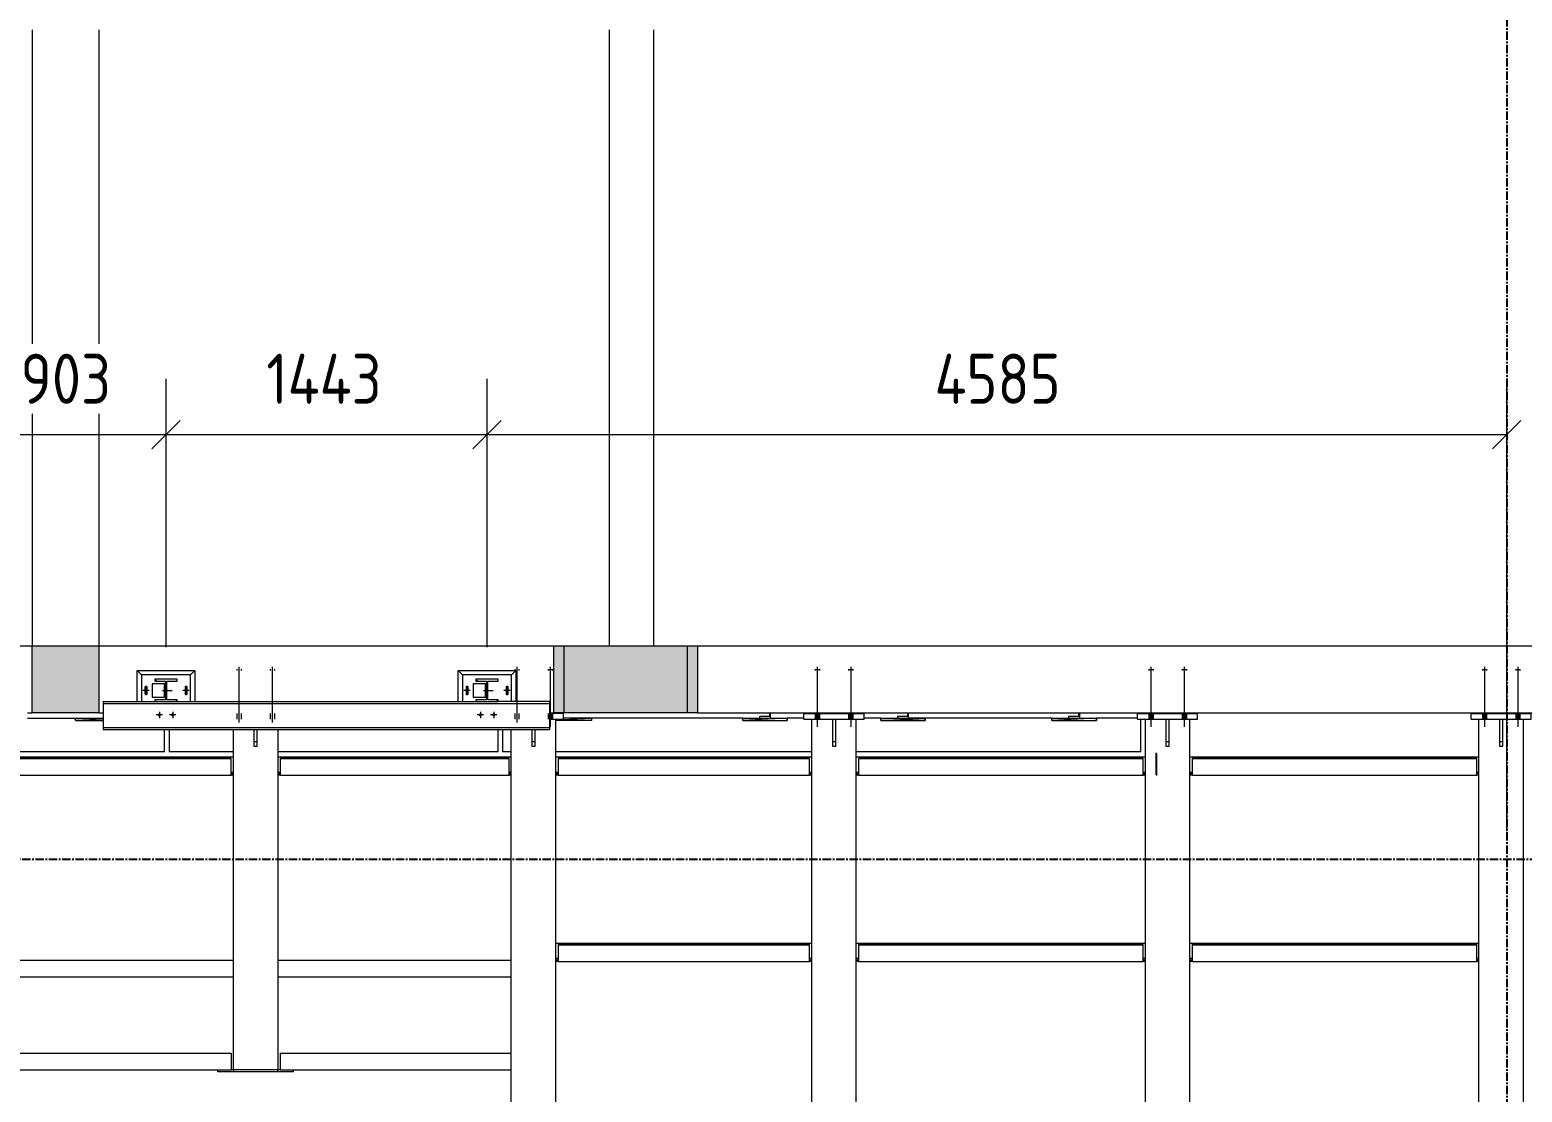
# Model space of a CAD drawing. Header units: millimetres. Extents: x -153298 to 620751, y -313239 to 250031.
# Drawn here: x 23924 to 30634, y -87050 to -82274 of the extents above; entities that cross this region are included whole.
import ezdxf

# ---------------------------------------------------------------- set-up
doc = ezdxf.new("R2010")
doc.units = ezdxf.units.MM
for name, pattern in [('CENTER', [2, 1.25, -0.25, 0.25, -0.25]), ('XKITLINE00', [0]), ('XKITLINE02', [4, 2, -2])]:
    doc.linetypes.add(name, pattern=pattern)
for name, color, linetype in [('000 - EXISTING_CONCRETE_MAIN_COLOR_1', 1, 'Continuous'), ('000 - EXISTING_PRECAST_MAIN_COLOR_1', 1, 'Continuous'), ('000 - EXISTING_STEEL-STRUCTURE_MAIN_COLOR_1', 1, 'Continuous'), ('000 - EXISTING_STEEL-STRUCTURE_MAIN_COLOR_2', 2, 'Continuous'), ('000 - EXISTING_STEEL-STRUCTURE_MAIN_COLOR_251', 251, 'Continuous')]:
    doc.layers.add(name, color=color, linetype=linetype)
for name, color, linetype, lineweight in [('Bolt', 1, 'Continuous', 0), ('Part', 2, 'Continuous', 0), ('Z-DIMENSIONS', 1, 'Continuous', 0)]:
    doc.layers.add(name, color=color, linetype=linetype, lineweight=lineweight)
doc.styles.add('ISOCPEUR', font='isocpeur.ttf')

# ---------------------------------------------------------------- blocks, each defined once
blk = doc.blocks.new('*A2525')
at = {"layer": 'Part'}
blk.add_hatch(color=256, dxfattribs=at).paths.add_polyline_path([(230.37, 139.784), (230.37, 137.384), (225.57, 137.384), (225.57, 139.784)], flags=17)
blk = doc.blocks.new('*A2626')
at = {"layer": 'Part'}
blk.add_hatch(color=256, dxfattribs=at).paths.add_polyline_path([(230, 139.784), (230, 137.384), (225.2, 137.384), (225.2, 139.784)], flags=17)
blk = doc.blocks.new('*A2727')
at = {"layer": 'Part'}
blk.add_hatch(color=256, dxfattribs=at).paths.add_polyline_path([(208.832, 139.784), (208.832, 137.384), (206.432, 137.384), (206.432, 139.784)], flags=17)
blk = doc.blocks.new('*A111110')
at = {"layer": '000 - EXISTING_STEEL-STRUCTURE_MAIN_COLOR_1', "linetype": 'XKITLINE00', "lineweight": 0}
for p, q in [((222.463981, 138.520027), (222.399981, 138.584027)), ((222.399981, 138.584027), (222.399981, 138.584027)), ((222.823981, 138.160027), (222.775981, 138.208027)), ((223.199981, 137.784027), (223.135981, 137.848027))]:
    blk.add_line(p, q, dxfattribs=at)
blk = doc.blocks.new('*A114113')
at = {"layer": '000 - EXISTING_STEEL-STRUCTURE_MAIN_COLOR_1', "linetype": 'XKITLINE00', "lineweight": 0}
for p, q in [((210.916019, 138.520027), (210.852019, 138.584027)), ((210.852019, 138.584027), (210.852019, 138.584027)), ((211.276019, 138.160027), (211.228019, 138.208027)), ((211.652019, 137.784027), (211.588019, 137.848027))]:
    blk.add_line(p, q, dxfattribs=at)
blk = doc.blocks.new('*A260257')
at = {"layer": '000 - EXISTING_CONCRETE_MAIN_COLOR_1', "linetype": 'XKITLINE00', "lineweight": 0}
for p, q in [((230.369977, 139.784021), (266.279981, 139.784021)), ((230.369977, 137.384021), (266.279981, 137.384021))]:
    blk.add_line(p, q, dxfattribs=at)
blk = doc.blocks.new('*A315309')
at = {"layer": '000 - EXISTING_CONCRETE_MAIN_COLOR_1', "linetype": 'XKITLINE00', "lineweight": 0}
for p, q in [((206.441991, 150.654666), (206.441991, 161.944025)), ((208.841991, 150.654666), (208.841991, 161.944025)), ((206.441991, 139.784027), (206.441991, 148.134666)), ((208.841991, 139.784027), (208.841991, 148.134666))]:
    blk.add_line(p, q, dxfattribs=at)
blk = doc.blocks.new('*A316310')
at = {"layer": '000 - EXISTING_CONCRETE_MAIN_COLOR_1', "linetype": 'XKITLINE00', "lineweight": 0}
for p, q in [((227.2, 139.784027), (227.2, 161.943982)), ((228.8, 139.784027), (228.8, 161.943982))]:
    blk.add_line(p, q, dxfattribs=at)
blk = doc.blocks.new('*A323317')
at = {"layer": 'Part', "linetype": 'XKITLINE00', "lineweight": 0}
for p, q in [((258.199973, 137.151988), (258.199973, 137.351988)), ((258.199973, 137.351988), (260.359973, 137.351988)), ((258.199973, 137.151988), (260.359973, 137.151988)), ((260.359973, 137.151988), (260.359973, 137.351988))]:
    blk.add_line(p, q, dxfattribs=at)
blk = doc.blocks.new('*A324318')
at = {"layer": 'Part', "linetype": 'XKITLINE00', "lineweight": 0}
for p, q in [((259.232005, 136.171017), (259.232005, 137.151988)), ((259.328005, 137.151988), (259.328005, 136.171017)), ((259.232005, 136.351988), (259.328005, 136.351988)), ((259.328005, 136.171017), (259.232005, 136.171017))]:
    blk.add_line(p, q, dxfattribs=at)
blk = doc.blocks.new('*A338330')
at = {"layer": 'Bolt'}
for points in [[(258.604, 138.904), (258.604, 138.952), (258.756, 138.952), (258.756, 138.904)], [(258.604, 138.904), (258.604, 138.952), (258.756, 138.952), (258.756, 138.904)], [(258.604, 138.904), (258.604, 138.952), (258.756, 138.952), (258.756, 138.904)], [(259.804, 138.904), (259.804, 138.952), (259.956, 138.952), (259.956, 138.904)], [(259.804, 138.904), (259.804, 138.952), (259.956, 138.952), (259.956, 138.904)], [(259.804, 138.904), (259.804, 138.952), (259.956, 138.952), (259.956, 138.904)], [(258.604, 137.152), (258.604, 137.352), (258.756, 137.352), (258.756, 137.152)], [(258.604, 137.152), (258.604, 137.352), (258.756, 137.352), (258.756, 137.152)], [(258.604, 137.152), (258.604, 137.352), (258.756, 137.352), (258.756, 137.152)], [(259.804, 137.152), (259.804, 137.352), (259.956, 137.352), (259.956, 137.152)], [(259.804, 137.152), (259.804, 137.352), (259.956, 137.352), (259.956, 137.152)], [(259.804, 137.152), (259.804, 137.352), (259.956, 137.352), (259.956, 137.152)]]:
    blk.add_hatch(color=256, dxfattribs=at).paths.add_polyline_path(points, flags=17)
at = {"layer": 'Bolt', "linetype": 'XKITLINE00', "lineweight": 0}
for p, q in [((258.604, 138.952), (258.604, 138.904)), ((258.604, 138.952), (258.604, 138.904)), ((258.604, 138.952), (258.604, 138.904)), ((258.68, 139.036), (258.68, 136.872)), ((258.68, 139.036), (258.68, 136.872)), ((258.68, 139.036), (258.68, 136.872)), ((258.756, 138.952), (258.756, 138.904)), ((258.756, 138.952), (258.756, 138.904)), ((258.756, 138.952), (258.756, 138.904)), ((259.804, 138.952), (259.804, 138.904)), ((259.804, 138.952), (259.804, 138.904)), ((259.804, 138.952), (259.804, 138.904)), ((259.88, 139.036), (259.88, 136.872)), ((259.88, 139.036), (259.88, 136.872)), ((259.88, 139.036), (259.88, 136.872)), ((259.956, 138.952), (259.956, 138.904)), ((259.956, 138.952), (259.956, 138.904)), ((259.956, 138.952), (259.956, 138.904)), ((258.604, 137.352), (258.604, 137.152)), ((258.604, 137.352), (258.604, 137.152)), ((258.604, 137.352), (258.604, 137.152)), ((258.756, 137.352), (258.756, 137.152)), ((258.756, 137.352), (258.756, 137.152)), ((258.756, 137.352), (258.756, 137.152)), ((259.804, 137.352), (259.804, 137.152)), ((259.804, 137.352), (259.804, 137.152)), ((259.804, 137.352), (259.804, 137.152)), ((259.956, 137.352), (259.956, 137.152)), ((259.956, 137.352), (259.956, 137.152)), ((259.956, 137.352), (259.956, 137.152))]:
    blk.add_line(p, q, dxfattribs=at)
blk = doc.blocks.new('*A389378')
at = {"layer": '000 - EXISTING_STEEL-STRUCTURE_MAIN_COLOR_251', "linetype": 'XKITLINE00', "lineweight": 0}
for p, q in [((236.080005, 129.099784), (246.480005, 129.099784)), ((236.080005, 129.095597), (246.480005, 129.095597)), ((246.400005, 129.041168), (236.160005, 129.041168)), ((236.160005, 129.041168), (236.160005, 129.036981)), ((236.160005, 129.036981), (246.400005, 129.036981)), ((236.160005, 129.036981), (236.160005, 128.437803)), ((246.400005, 129.036981), (246.400005, 129.041168)), ((246.400005, 128.437803), (246.400005, 129.036981)), ((236.080005, 128.548348), (236.160005, 128.548348)), ((236.080005, 128.500199), (236.160005, 128.500199)), ((236.080005, 128.448271), (236.160005, 128.448271)), ((236.160005, 128.437803), (246.400005, 128.437803)), ((246.400005, 128.548348), (246.480005, 128.548348)), ((246.400005, 128.500199), (246.480005, 128.500199)), ((246.400005, 128.448271), (246.480005, 128.448271))]:
    blk.add_line(p, q, dxfattribs=at)
blk = doc.blocks.new('*A392381')
at = {"layer": '000 - EXISTING_STEEL-STRUCTURE_MAIN_COLOR_251', "linetype": 'XKITLINE00', "lineweight": 0}
for p, q in [((236.080005, 135.794399), (246.480005, 135.794399)), ((236.080005, 135.790212), (246.480005, 135.790212)), ((246.400005, 135.735782), (236.160005, 135.735782)), ((236.160005, 135.735782), (236.160005, 135.731595)), ((236.160005, 135.731595), (246.400005, 135.731595)), ((236.160005, 135.731595), (236.160005, 135.132418)), ((246.400005, 135.731595), (246.400005, 135.735782)), ((246.400005, 135.132418), (246.400005, 135.731595)), ((236.080005, 135.242963), (236.160005, 135.242963)), ((236.080005, 135.194814), (236.160005, 135.194814)), ((236.080005, 135.142885), (236.160005, 135.142885)), ((236.160005, 135.132418), (246.400005, 135.132418)), ((246.400005, 135.242963), (246.480005, 135.242963)), ((246.400005, 135.194814), (246.480005, 135.194814)), ((246.400005, 135.142885), (246.480005, 135.142885))]:
    blk.add_line(p, q, dxfattribs=at)
blk = doc.blocks.new('*A394383')
at = {"layer": '000 - EXISTING_STEEL-STRUCTURE_MAIN_COLOR_251', "linetype": 'XKITLINE00', "lineweight": 0}
for p, q in [((248.080005, 135.794399), (258.480005, 135.794399)), ((248.080005, 135.790212), (258.480005, 135.790212)), ((258.400005, 135.735782), (248.160005, 135.735782)), ((248.160005, 135.735782), (248.160005, 135.731595)), ((248.160005, 135.731595), (258.400005, 135.731595)), ((248.160005, 135.731595), (248.160005, 135.132418)), ((258.400005, 135.731595), (258.400005, 135.735782)), ((258.400005, 135.132418), (258.400005, 135.731595)), ((248.080005, 135.242963), (248.160005, 135.242963)), ((248.080005, 135.194814), (248.160005, 135.194814)), ((248.080005, 135.142885), (248.160005, 135.142885)), ((248.160005, 135.132418), (258.400005, 135.132418)), ((258.400005, 135.242963), (258.480005, 135.242963)), ((258.400005, 135.194814), (258.480005, 135.194814)), ((258.400005, 135.142885), (258.480005, 135.142885))]:
    blk.add_line(p, q, dxfattribs=at)
blk = doc.blocks.new('*A400389')
at = {"layer": '000 - EXISTING_PRECAST_MAIN_COLOR_1', "linetype": 'XKITLINE00', "lineweight": 0}
for p, q in [((236.960005, 137.186511), (236.359973, 137.186511)), ((236.960005, 137.106511), (238.560005, 137.186511)), ((236.960005, 137.106511), (236.960005, 137.186511)), ((238.560005, 137.106511), (236.960005, 137.106511)), ((236.961605, 137.186511), (237.560005, 137.186511)), ((243.120005, 137.186511), (237.960005, 137.186511)), ((238.560005, 137.186511), (238.560005, 137.106511)), ((244.720005, 137.186511), (243.120005, 137.106511)), ((243.120005, 137.106511), (243.120005, 137.186511)), ((243.120005, 137.106511), (244.720005, 137.106511)), ((243.121605, 137.186511), (243.720005, 137.186511)), ((244.120005, 137.186511), (244.718405, 137.186511)), ((246.199973, 137.186511), (244.720005, 137.186511)), ((244.720005, 137.186511), (244.720005, 137.106511)), ((246.320005, 135.986511), (246.320005, 137.151988)), ((236.080005, 135.986511), (246.320005, 135.986511))]:
    blk.add_line(p, q, dxfattribs=at)
blk = doc.blocks.new('*A401390')
at = {"layer": 'Part', "linetype": 'XKITLINE00', "lineweight": 0}
for p, q in [((246.199973, 137.151988), (246.199973, 137.351988)), ((246.199973, 137.351988), (248.359973, 137.351988)), ((246.199973, 137.151988), (248.359973, 137.151988)), ((248.359973, 137.151988), (248.359973, 137.351988))]:
    blk.add_line(p, q, dxfattribs=at)
blk = doc.blocks.new('*A402391')
at = {"layer": 'Part', "linetype": 'XKITLINE00', "lineweight": 0}
for p, q in [((235.232005, 136.171017), (235.232005, 137.151988)), ((235.328005, 137.151988), (235.328005, 136.171017)), ((235.232005, 136.351988), (235.328005, 136.351988)), ((235.328005, 136.171017), (235.232005, 136.171017))]:
    blk.add_line(p, q, dxfattribs=at)
blk = doc.blocks.new('*A403392')
at = {"layer": 'Part', "linetype": 'XKITLINE00', "lineweight": 0}
for p, q in [((234.199973, 137.151988), (234.199973, 137.351988)), ((234.199973, 137.351988), (236.359973, 137.351988)), ((234.199973, 137.151988), (236.359973, 137.151988)), ((236.359973, 137.151988), (236.359973, 137.351988))]:
    blk.add_line(p, q, dxfattribs=at)
blk = doc.blocks.new('*A404393')
at = {"layer": 'Part', "linetype": 'XKITLINE00', "lineweight": 0}
for p, q in [((236.960005, 137.106511), (236.960005, 137.186511)), ((236.960005, 137.186511), (237.560005, 137.186511)), ((236.960005, 137.106511), (238.560005, 137.106511)), ((237.960005, 137.186511), (238.560005, 137.186511)), ((238.560005, 137.106511), (238.560005, 137.186511))]:
    blk.add_line(p, q, dxfattribs=at)
blk = doc.blocks.new('*A405394')
at = {"layer": 'Part', "linetype": 'XKITLINE00', "lineweight": 0}
for p, q in [((243.120005, 137.106511), (243.120005, 137.186511)), ((243.120005, 137.186511), (243.720005, 137.186511)), ((243.120005, 137.106511), (244.720005, 137.106511)), ((244.120005, 137.186511), (244.720005, 137.186511)), ((244.720005, 137.106511), (244.720005, 137.186511))]:
    blk.add_line(p, q, dxfattribs=at)
blk = doc.blocks.new('*A406395')
at = {"layer": 'Part', "linetype": 'XKITLINE00', "lineweight": 0}
for p, q in [((237.920005, 137.246511), (237.560005, 137.246511)), ((237.560005, 137.246511), (237.560005, 137.186511)), ((237.560005, 137.186511), (237.960005, 137.186511)), ((237.920005, 137.384027), (237.920005, 137.246511)), ((237.960005, 137.186511), (237.960005, 137.384027))]:
    blk.add_line(p, q, dxfattribs=at)
blk = doc.blocks.new('*A407396')
at = {"layer": 'Part', "linetype": 'XKITLINE00', "lineweight": 0}
for p, q in [((244.080005, 137.246511), (243.720005, 137.246511)), ((243.720005, 137.246511), (243.720005, 137.186511)), ((243.720005, 137.186511), (244.120005, 137.186511)), ((244.080005, 137.384027), (244.080005, 137.246511)), ((244.120005, 137.186511), (244.120005, 137.384027))]:
    blk.add_line(p, q, dxfattribs=at)
blk = doc.blocks.new('*A408397')
at = {"layer": '000 - EXISTING_CONCRETE_MAIN_COLOR_1', "linetype": 'XKITLINE00', "lineweight": 0}
for p, q in [((160.279981, 139.784027), (206.431981, 139.784027)), ((208.831981, 139.784027), (225.199981, 139.784027)), ((206.271981, 137.384027), (206.431981, 137.384027)), ((208.831981, 137.384027), (208.991981, 137.384027)), ((225.039981, 137.384027), (225.199981, 137.384027))]:
    blk.add_line(p, q, dxfattribs=at)
blk = doc.blocks.new('*A409398')
at = {"layer": '000 - EXISTING_STEEL-STRUCTURE_MAIN_COLOR_1', "linetype": 'XKITLINE00', "lineweight": 0}
for p, q in [((258.480005, 109.344), (258.480005, 137.151988)), ((260.080005, 109.344), (260.080005, 137.151988)), ((258.480005, 109.344), (260.080005, 109.344))]:
    blk.add_line(p, q, dxfattribs=at)
blk = doc.blocks.new('*A445434')
at = {"layer": '000 - EXISTING_STEEL-STRUCTURE_MAIN_COLOR_2', "linetype": 'XKITLINE00', "lineweight": 0}
for p, q in [((208.991981, 137.784027), (208.991981, 136.784027)), ((208.991981, 137.784027), (210.852019, 137.784027)), ((208.991981, 137.720027), (225.039981, 137.720027)), ((211.652019, 137.784027), (222.399981, 137.784027)), ((225.039981, 137.784027), (223.199981, 137.784027)), ((225.039981, 137.784027), (225.039981, 136.784027)), ((208.991981, 136.848027), (225.039981, 136.848027)), ((208.991981, 136.784027), (225.039981, 136.784027))]:
    blk.add_line(p, q, dxfattribs=at)
blk = doc.blocks.new('*A448437')
at = {"layer": '000 - EXISTING_STEEL-STRUCTURE_MAIN_COLOR_251', "linetype": 'XKITLINE00', "lineweight": 0}
for p, q in [((203.272005, 128.48232), (213.672005, 128.48232)), ((203.272005, 127.88232), (213.672005, 127.88232))]:
    blk.add_line(p, q, dxfattribs=at)
blk = doc.blocks.new('*A449438')
at = {"layer": '000 - EXISTING_STEEL-STRUCTURE_MAIN_COLOR_251', "linetype": 'XKITLINE00', "lineweight": 0}
for p, q in [((203.272005, 135.794399), (213.672005, 135.794399)), ((203.272005, 135.790212), (213.672005, 135.790212)), ((213.592005, 135.735782), (203.352005, 135.735782)), ((203.352005, 135.735782), (203.352005, 135.731595)), ((203.352005, 135.731595), (213.592005, 135.731595)), ((203.352005, 135.731595), (203.352005, 135.132418)), ((213.592005, 135.731595), (213.592005, 135.735782)), ((213.592005, 135.132418), (213.592005, 135.731595)), ((203.272005, 135.242963), (203.352005, 135.242963)), ((203.272005, 135.194814), (203.352005, 135.194814)), ((203.272005, 135.142885), (203.352005, 135.142885)), ((203.352005, 135.132418), (213.592005, 135.132418)), ((213.592005, 135.242963), (213.672005, 135.242963)), ((213.592005, 135.194814), (213.672005, 135.194814)), ((213.592005, 135.142885), (213.672005, 135.142885))]:
    blk.add_line(p, q, dxfattribs=at)
blk = doc.blocks.new('*A450439')
at = {"layer": '000 - EXISTING_STEEL-STRUCTURE_MAIN_COLOR_1', "linetype": 'XKITLINE00', "lineweight": 0}
for p, q in [((223.199981, 138.584027), (222.399981, 138.584027)), ((222.399981, 138.584027), (222.399981, 138.520027)), ((222.399981, 138.520027), (222.775981, 138.520027)), ((222.775981, 138.520027), (222.775981, 137.848027)), ((222.823981, 138.520027), (223.199981, 138.520027)), ((222.823981, 137.848027), (222.823981, 138.520027)), ((223.199981, 138.520027), (223.199981, 138.584027)), ((222.775981, 137.848027), (222.399981, 137.848027)), ((222.399981, 137.848027), (222.399981, 137.784027)), ((222.399981, 137.784027), (223.199981, 137.784027)), ((223.199981, 137.848027), (222.823981, 137.848027)), ((223.199981, 137.784027), (223.199981, 137.848027))]:
    blk.add_line(p, q, dxfattribs=at)
blk = doc.blocks.new('*A451440')
at = {"layer": '000 - EXISTING_STEEL-STRUCTURE_MAIN_COLOR_251', "linetype": 'XKITLINE00', "lineweight": 0}
for p, q in [((225.272005, 135.794399), (234.480005, 135.794399)), ((225.272005, 135.790212), (234.480005, 135.790212)), ((234.400005, 135.735782), (225.352005, 135.735782)), ((225.352005, 135.735782), (225.352005, 135.731595)), ((225.352005, 135.731595), (234.400005, 135.731595)), ((225.352005, 135.731595), (225.352005, 135.132418)), ((234.400005, 135.731595), (234.400005, 135.735782)), ((234.400005, 135.132418), (234.400005, 135.731595)), ((225.272005, 135.242963), (225.352005, 135.242963)), ((225.272005, 135.194814), (225.352005, 135.194814)), ((225.272005, 135.142885), (225.352005, 135.142885)), ((225.352005, 135.132418), (234.400005, 135.132418)), ((234.400005, 135.242963), (234.480005, 135.242963)), ((234.400005, 135.194814), (234.480005, 135.194814)), ((234.400005, 135.142885), (234.480005, 135.142885))]:
    blk.add_line(p, q, dxfattribs=at)
blk = doc.blocks.new('*A452441')
at = {"layer": '000 - EXISTING_STEEL-STRUCTURE_MAIN_COLOR_251', "linetype": 'XKITLINE00', "lineweight": 0}
for p, q in [((215.272005, 128.48232), (223.672005, 128.48232)), ((215.272005, 127.88232), (223.672005, 127.88232))]:
    blk.add_line(p, q, dxfattribs=at)
blk = doc.blocks.new('*A453442')
at = {"layer": '000 - EXISTING_STEEL-STRUCTURE_MAIN_COLOR_251', "linetype": 'XKITLINE00', "lineweight": 0}
for p, q in [((215.272005, 135.794399), (223.672005, 135.794399)), ((215.272005, 135.790212), (223.672005, 135.790212)), ((223.592005, 135.735782), (215.352005, 135.735782)), ((215.352005, 135.735782), (215.352005, 135.731595)), ((215.352005, 135.731595), (223.592005, 135.731595)), ((215.352005, 135.731595), (215.352005, 135.132418)), ((223.592005, 135.731595), (223.592005, 135.735782)), ((223.592005, 135.132418), (223.592005, 135.731595)), ((215.272005, 135.242963), (215.352005, 135.242963)), ((215.272005, 135.194814), (215.352005, 135.194814)), ((215.272005, 135.142885), (215.352005, 135.142885)), ((215.352005, 135.132418), (223.592005, 135.132418)), ((223.592005, 135.242963), (223.672005, 135.242963)), ((223.592005, 135.194814), (223.672005, 135.194814)), ((223.592005, 135.142885), (223.672005, 135.142885))]:
    blk.add_line(p, q, dxfattribs=at)
blk = doc.blocks.new('*A454443')
at = {"layer": '000 - EXISTING_STEEL-STRUCTURE_MAIN_COLOR_1', "linetype": 'XKITLINE00', "lineweight": 0}
for p, q in [((234.480005, 109.344), (234.480005, 137.151988)), ((236.080005, 109.344), (236.080005, 137.151988)), ((234.480005, 109.344), (236.080005, 109.344))]:
    blk.add_line(p, q, dxfattribs=at)
blk = doc.blocks.new('*A455444')
at = {"layer": '000 - EXISTING_STEEL-STRUCTURE_MAIN_COLOR_1', "linetype": 'XKITLINE00', "lineweight": 0}
for p, q in [((225.272005, 109.344), (225.272005, 137.151988)), ((223.672005, 109.344), (223.672005, 136.784027)), ((223.672005, 109.344), (225.272005, 109.344))]:
    blk.add_line(p, q, dxfattribs=at)
blk = doc.blocks.new('*A456445')
at = {"layer": '000 - EXISTING_PRECAST_MAIN_COLOR_1', "linetype": 'XKITLINE00', "lineweight": 0}
for p, q in [((206.271981, 137.186511), (208.000005, 137.186511)), ((208.000005, 137.186511), (208.991981, 137.186511)), ((208.000005, 137.106511), (208.000005, 137.186511)), ((208.991981, 137.15611), (208.000005, 137.106511)), ((208.000005, 137.106511), (208.991981, 137.106511)), ((199.360005, 136.784027), (199.360005, 135.986511)), ((211.200005, 135.986511), (211.200005, 136.784027)), ((199.360005, 135.986511), (201.672005, 135.986511)), ((203.272005, 135.986511), (211.200005, 135.986511))]:
    blk.add_line(p, q, dxfattribs=at)
blk = doc.blocks.new('*A458447')
at = {"layer": '000 - EXISTING_PRECAST_MAIN_COLOR_1', "linetype": 'XKITLINE00', "lineweight": 0}
for p, q in [((225.272005, 137.122111), (226.560005, 137.186511)), ((226.560005, 137.106511), (225.272005, 137.106511)), ((232.000005, 137.186511), (225.551973, 137.186511)), ((226.560005, 137.186511), (225.551973, 137.186511)), ((226.560005, 137.186511), (226.560005, 137.106511)), ((233.600005, 137.186511), (232.000005, 137.106511)), ((232.000005, 137.106511), (232.000005, 137.186511)), ((232.000005, 137.106511), (233.600005, 137.106511)), ((232.001605, 137.186511), (232.600005, 137.186511)), ((233.000005, 137.186511), (233.598405, 137.186511)), ((234.199973, 137.186511), (233.600005, 137.186511)), ((233.600005, 137.186511), (233.600005, 137.106511)), ((223.360005, 136.784027), (223.360005, 135.986511)), ((223.360005, 135.986511), (223.672005, 135.986511)), ((225.272005, 135.986511), (234.480005, 135.986511))]:
    blk.add_line(p, q, dxfattribs=at)
blk = doc.blocks.new('*A459448')
at = {"layer": '000 - EXISTING_STEEL-STRUCTURE_MAIN_COLOR_1', "linetype": 'XKITLINE00', "lineweight": 0}
for p, q in [((213.672005, 124.54304), (213.672005, 136.784027)), ((215.272005, 136.784027), (215.272005, 124.54304)), ((215.272005, 124.54304), (213.672005, 124.54304))]:
    blk.add_line(p, q, dxfattribs=at)
blk = doc.blocks.new('*A464453')
at = {"layer": 'Part', "linetype": 'XKITLINE00', "lineweight": 0}
for p, q in [((214.424005, 136.171017), (214.424005, 136.784027)), ((214.520005, 136.784027), (214.520005, 136.171017)), ((214.424005, 136.351988), (214.520005, 136.351988)), ((214.520005, 136.171017), (214.424005, 136.171017))]:
    blk.add_line(p, q, dxfattribs=at)
blk = doc.blocks.new('*A468457')
at = {"layer": '000 - EXISTING_STEEL-STRUCTURE_MAIN_COLOR_1', "linetype": 'XKITLINE00', "lineweight": 0}
for p, q in [((212.132019, 138.744027), (210.372019, 138.744027)), ((210.372019, 138.744027), (210.372019, 137.784027)), ((212.132019, 137.784027), (212.132019, 138.744027))]:
    blk.add_line(p, q, dxfattribs=at)
blk = doc.blocks.new('*A469458')
at = {"layer": '000 - EXISTING_STEEL-STRUCTURE_MAIN_COLOR_1', "linetype": 'XKITLINE00', "lineweight": 0}
for p, q in [((210.212019, 137.784027), (210.212019, 138.904027)), ((210.212019, 138.904027), (212.292019, 138.904027)), ((210.372019, 138.744027), (210.212019, 138.904027)), ((212.132019, 138.744027), (212.292019, 138.904027)), ((212.292019, 138.904027), (212.292019, 137.784027))]:
    blk.add_line(p, q, dxfattribs=at)
blk = doc.blocks.new('*A470459')
at = {"layer": '000 - EXISTING_STEEL-STRUCTURE_MAIN_COLOR_1', "linetype": 'XKITLINE00', "lineweight": 0}
for p, q in [((211.228019, 138.424053), (210.748019, 138.424053)), ((210.748019, 138.424053), (210.748019, 137.944053)), ((211.188019, 138.424053), (211.188019, 137.944053)), ((210.748019, 137.944053), (211.228019, 137.944053))]:
    blk.add_line(p, q, dxfattribs=at)
blk = doc.blocks.new('*A471460')
at = {"layer": 'Part', "linetype": 'XKITLINE00', "lineweight": 0}
for p, q in [((225.551973, 137.351988), (225.039981, 137.351988)), ((225.039981, 137.151988), (225.551973, 137.151988)), ((225.551973, 137.151988), (225.551973, 137.351988))]:
    blk.add_line(p, q, dxfattribs=at)
blk = doc.blocks.new('*A472461')
at = {"layer": 'Part', "linetype": 'XKITLINE00', "lineweight": 0}
for p, q in [((224.424005, 136.171017), (224.424005, 136.784027)), ((224.520005, 136.784027), (224.520005, 136.171017)), ((224.424005, 136.351988), (224.520005, 136.351988)), ((224.520005, 136.171017), (224.424005, 136.171017))]:
    blk.add_line(p, q, dxfattribs=at)
blk = doc.blocks.new('*A473462')
at = {"layer": 'Part', "linetype": 'XKITLINE00', "lineweight": 0}
for p, q in [((232.960005, 137.246511), (232.600005, 137.246511)), ((232.600005, 137.246511), (232.600005, 137.186511)), ((232.600005, 137.186511), (233.000005, 137.186511)), ((232.960005, 137.384027), (232.960005, 137.246511)), ((233.000005, 137.186511), (233.000005, 137.384027))]:
    blk.add_line(p, q, dxfattribs=at)
blk = doc.blocks.new('*A474463')
at = {"layer": 'Part', "linetype": 'XKITLINE00', "lineweight": 0}
for p, q in [((232.000005, 137.106511), (232.000005, 137.186511)), ((232.000005, 137.186511), (232.600005, 137.186511)), ((232.000005, 137.106511), (233.600005, 137.106511)), ((233.000005, 137.186511), (233.600005, 137.186511)), ((233.600005, 137.106511), (233.600005, 137.186511))]:
    blk.add_line(p, q, dxfattribs=at)
blk = doc.blocks.new('*A475464')
at = {"layer": '000 - EXISTING_STEEL-STRUCTURE_MAIN_COLOR_1', "linetype": 'XKITLINE00', "lineweight": 0}
for p, q in [((223.679981, 138.744027), (221.919981, 138.744027)), ((221.919981, 138.744027), (221.919981, 137.784027)), ((223.679981, 137.784027), (223.679981, 138.744027))]:
    blk.add_line(p, q, dxfattribs=at)
blk = doc.blocks.new('*A476465')
at = {"layer": '000 - EXISTING_STEEL-STRUCTURE_MAIN_COLOR_1', "linetype": 'XKITLINE00', "lineweight": 0}
for p, q in [((221.759981, 137.784027), (221.759981, 138.904027)), ((221.759981, 138.904027), (223.839981, 138.904027)), ((221.919981, 138.744027), (221.759981, 138.904027)), ((223.679981, 138.744027), (223.839981, 138.904027)), ((223.839981, 138.904027), (223.839981, 137.784027))]:
    blk.add_line(p, q, dxfattribs=at)
blk = doc.blocks.new('*A477466')
at = {"layer": '000 - EXISTING_STEEL-STRUCTURE_MAIN_COLOR_1', "linetype": 'XKITLINE00', "lineweight": 0}
for p, q in [((222.775981, 138.424053), (222.295981, 138.424053)), ((222.295981, 138.424053), (222.295981, 137.944053)), ((222.735981, 138.424053), (222.735981, 137.944053)), ((222.295981, 137.944053), (222.775981, 137.944053))]:
    blk.add_line(p, q, dxfattribs=at)
blk = doc.blocks.new('*A478467')
at = {"layer": '000 - EXISTING_STEEL-STRUCTURE_MAIN_COLOR_1'}
for points in [[(211.228, 138.128), (211.188, 138.128), (211.188, 138.24), (211.228, 138.24)], [(211.276, 138.128), (211.228, 138.128), (211.228, 138.24), (211.276, 138.24)]]:
    blk.add_hatch(color=256, dxfattribs=at).paths.add_polyline_path(points, flags=17)
at = {"layer": '000 - EXISTING_STEEL-STRUCTURE_MAIN_COLOR_1', "linetype": 'XKITLINE00', "lineweight": 0}
for p, q in [((211.125, 138.184), (211.468, 138.184)), ((211.188, 138.24), (211.228, 138.24)), ((211.188, 138.128), (211.228, 138.128)), ((211.228, 138.24), (211.276, 138.24)), ((211.228, 138.128), (211.276, 138.128))]:
    blk.add_line(p, q, dxfattribs=at)
blk = doc.blocks.new('*A479468')
at = {"layer": '000 - EXISTING_STEEL-STRUCTURE_MAIN_COLOR_1'}
for points in [[(210.572, 138.344), (210.584, 138.325), (210.588, 138.304), (210.588, 138.064), (210.584, 138.043), (210.572, 138.024), (210.553, 138.012), (210.532, 138.008), (210.511, 138.012), (210.492, 138.024), (210.48, 138.043), (210.476, 138.064), (210.476, 138.304), (210.48, 138.325), (210.492, 138.344), (210.511, 138.356), (210.532, 138.36), (210.553, 138.356)], [(212.012, 138.344), (212.024, 138.325), (212.028, 138.304), (212.028, 138.064), (212.024, 138.043), (212.012, 138.024), (211.993, 138.012), (211.972, 138.008), (211.951, 138.012), (211.932, 138.024), (211.92, 138.043), (211.916, 138.064), (211.916, 138.304), (211.92, 138.325), (211.932, 138.344), (211.951, 138.356), (211.972, 138.36), (211.993, 138.356)]]:
    blk.add_hatch(color=256, dxfattribs=at).paths.add_polyline_path(points, flags=17)
at = {"layer": '000 - EXISTING_STEEL-STRUCTURE_MAIN_COLOR_1', "linetype": 'XKITLINE00', "lineweight": 0}
for p, q in [((210.644, 138.184), (210.42, 138.184)), ((210.532, 138.072), (210.532, 138.296)), ((212.084, 138.184), (211.86, 138.184)), ((211.972, 138.072), (211.972, 138.296))]:
    blk.add_line(p, q, dxfattribs=at)
blk = doc.blocks.new('*A481470')
at = {"layer": '000 - EXISTING_STEEL-STRUCTURE_MAIN_COLOR_1'}
for points in [[(211.067, 137.293), (211.064, 137.283), (211.059, 137.273), (211.052, 137.264), (211.043, 137.257), (211.033, 137.252), (211.023, 137.249), (211.012, 137.248), (211.001, 137.249), (210.991, 137.252), (210.981, 137.257), (210.972, 137.264), (210.965, 137.273), (210.96, 137.283), (210.957, 137.293), (210.956, 137.304), (210.957, 137.315), (210.96, 137.325), (210.965, 137.335), (210.972, 137.344), (210.981, 137.351), (210.991, 137.356), (211.001, 137.359), (211.012, 137.36), (211.023, 137.359), (211.033, 137.356), (211.043, 137.351), (211.052, 137.344), (211.059, 137.335), (211.064, 137.325), (211.067, 137.315), (211.068, 137.304)], [(211.547, 137.293), (211.544, 137.283), (211.539, 137.273), (211.532, 137.264), (211.523, 137.257), (211.513, 137.252), (211.503, 137.249), (211.492, 137.248), (211.481, 137.249), (211.471, 137.252), (211.461, 137.257), (211.452, 137.264), (211.445, 137.273), (211.44, 137.283), (211.437, 137.293), (211.436, 137.304), (211.437, 137.315), (211.44, 137.325), (211.445, 137.335), (211.452, 137.344), (211.461, 137.351), (211.471, 137.356), (211.481, 137.359), (211.492, 137.36), (211.503, 137.359), (211.513, 137.356), (211.523, 137.351), (211.532, 137.344), (211.539, 137.335), (211.544, 137.325), (211.547, 137.315), (211.548, 137.304)]]:
    blk.add_hatch(color=256, dxfattribs=at).paths.add_polyline_path(points, flags=17)
at = {"layer": '000 - EXISTING_STEEL-STRUCTURE_MAIN_COLOR_1', "linetype": 'XKITLINE00', "lineweight": 0}
for p, q in [((211.124, 137.304), (210.9, 137.304)), ((211.012, 137.416), (211.012, 137.192)), ((211.604, 137.304), (211.38, 137.304)), ((211.492, 137.416), (211.492, 137.192))]:
    blk.add_line(p, q, dxfattribs=at)
blk = doc.blocks.new('*A485474')
at = {"layer": 'Bolt'}
for points in [[(224.996, 138.904), (224.996, 138.952), (225.148, 138.952), (225.148, 138.904)], [(224.996, 138.904), (224.996, 138.952), (225.148, 138.952), (225.148, 138.904)], [(224.996, 137.152), (224.996, 137.352), (225.148, 137.352), (225.148, 137.152)], [(224.996, 137.152), (224.996, 137.352), (225.148, 137.352), (225.148, 137.152)]]:
    blk.add_hatch(color=256, dxfattribs=at).paths.add_polyline_path(points, flags=17)
at = {"layer": 'Bolt', "linetype": 'XKITLINE02', "lineweight": 0}
for p, q in [((223.796, 138.952), (223.796, 138.904)), ((223.796, 138.952), (223.796, 138.904)), ((223.872, 139.036), (223.872, 136.872)), ((223.872, 139.036), (223.872, 136.872)), ((223.948, 138.952), (223.948, 138.904)), ((223.948, 138.952), (223.948, 138.904)), ((223.796, 137.352), (223.796, 137.152)), ((223.796, 137.352), (223.796, 137.152)), ((223.948, 137.352), (223.948, 137.152)), ((223.948, 137.352), (223.948, 137.152))]:
    blk.add_line(p, q, dxfattribs=at)
at = {"layer": 'Bolt', "linetype": 'XKITLINE00', "lineweight": 0}
for p, q in [((224.996, 138.952), (224.996, 138.904)), ((224.996, 138.952), (224.996, 138.904)), ((225.072, 139.036), (225.072, 136.872)), ((225.072, 139.036), (225.072, 136.872)), ((225.148, 138.952), (225.148, 138.904)), ((225.148, 138.952), (225.148, 138.904)), ((224.996, 137.352), (224.996, 137.152)), ((224.996, 137.352), (224.996, 137.152)), ((225.148, 137.352), (225.148, 137.152)), ((225.148, 137.352), (225.148, 137.152))]:
    blk.add_line(p, q, dxfattribs=at)
blk = doc.blocks.new('*A486475')
at = {"layer": '000 - EXISTING_STEEL-STRUCTURE_MAIN_COLOR_1'}
for points in [[(222.736, 138.24), (222.776, 138.24), (222.776, 138.128), (222.736, 138.128)], [(222.776, 138.24), (222.824, 138.24), (222.824, 138.128), (222.776, 138.128)]]:
    blk.add_hatch(color=256, dxfattribs=at).paths.add_polyline_path(points, flags=17)
at = {"layer": '000 - EXISTING_STEEL-STRUCTURE_MAIN_COLOR_1', "linetype": 'XKITLINE00', "lineweight": 0}
for p, q in [((222.673, 138.184), (223.016, 138.184)), ((222.736, 138.24), (222.776, 138.24)), ((222.736, 138.128), (222.776, 138.128)), ((222.776, 138.24), (222.824, 138.24)), ((222.776, 138.128), (222.824, 138.128))]:
    blk.add_line(p, q, dxfattribs=at)
blk = doc.blocks.new('*A487476')
at = {"layer": '000 - EXISTING_STEEL-STRUCTURE_MAIN_COLOR_1'}
for points in [[(222.08, 138.36), (222.101, 138.356), (222.12, 138.344), (222.132, 138.325), (222.136, 138.304), (222.136, 138.064), (222.132, 138.043), (222.12, 138.024), (222.101, 138.012), (222.08, 138.008), (222.059, 138.012), (222.04, 138.024), (222.028, 138.043), (222.024, 138.064), (222.024, 138.304), (222.028, 138.325), (222.04, 138.344), (222.059, 138.356)], [(223.56, 138.344), (223.572, 138.325), (223.576, 138.304), (223.576, 138.064), (223.572, 138.043), (223.56, 138.024), (223.541, 138.012), (223.52, 138.008), (223.499, 138.012), (223.48, 138.024), (223.468, 138.043), (223.464, 138.064), (223.464, 138.304), (223.468, 138.325), (223.48, 138.344), (223.499, 138.356), (223.52, 138.36), (223.541, 138.356)]]:
    blk.add_hatch(color=256, dxfattribs=at).paths.add_polyline_path(points, flags=17)
at = {"layer": '000 - EXISTING_STEEL-STRUCTURE_MAIN_COLOR_1', "linetype": 'XKITLINE00', "lineweight": 0}
for p, q in [((222.192, 138.184), (221.968, 138.184)), ((222.08, 138.072), (222.08, 138.296)), ((223.632, 138.184), (223.408, 138.184)), ((223.52, 138.072), (223.52, 138.296))]:
    blk.add_line(p, q, dxfattribs=at)
blk = doc.blocks.new('*A489478')
at = {"layer": 'Bolt'}
for points in [[(234.604, 138.904), (234.604, 138.952), (234.756, 138.952), (234.756, 138.904)], [(234.604, 138.904), (234.604, 138.952), (234.756, 138.952), (234.756, 138.904)], [(234.604, 138.904), (234.604, 138.952), (234.756, 138.952), (234.756, 138.904)], [(235.804, 138.904), (235.804, 138.952), (235.956, 138.952), (235.956, 138.904)], [(235.804, 138.904), (235.804, 138.952), (235.956, 138.952), (235.956, 138.904)], [(235.804, 138.904), (235.804, 138.952), (235.956, 138.952), (235.956, 138.904)], [(234.604, 137.152), (234.604, 137.352), (234.756, 137.352), (234.756, 137.152)], [(234.604, 137.152), (234.604, 137.352), (234.756, 137.352), (234.756, 137.152)], [(234.604, 137.152), (234.604, 137.352), (234.756, 137.352), (234.756, 137.152)], [(235.804, 137.152), (235.804, 137.352), (235.956, 137.352), (235.956, 137.152)], [(235.804, 137.152), (235.804, 137.352), (235.956, 137.352), (235.956, 137.152)], [(235.804, 137.152), (235.804, 137.352), (235.956, 137.352), (235.956, 137.152)]]:
    blk.add_hatch(color=256, dxfattribs=at).paths.add_polyline_path(points, flags=17)
at = {"layer": 'Bolt', "linetype": 'XKITLINE00', "lineweight": 0}
for p, q in [((234.604, 138.952), (234.604, 138.904)), ((234.604, 138.952), (234.604, 138.904)), ((234.604, 138.952), (234.604, 138.904)), ((234.68, 139.036), (234.68, 136.872)), ((234.68, 139.036), (234.68, 136.872)), ((234.68, 139.036), (234.68, 136.872)), ((234.756, 138.952), (234.756, 138.904)), ((234.756, 138.952), (234.756, 138.904)), ((234.756, 138.952), (234.756, 138.904)), ((235.804, 138.952), (235.804, 138.904)), ((235.804, 138.952), (235.804, 138.904)), ((235.804, 138.952), (235.804, 138.904)), ((235.88, 139.036), (235.88, 136.872)), ((235.88, 139.036), (235.88, 136.872)), ((235.88, 139.036), (235.88, 136.872)), ((235.956, 138.952), (235.956, 138.904)), ((235.956, 138.952), (235.956, 138.904)), ((235.956, 138.952), (235.956, 138.904)), ((234.604, 137.352), (234.604, 137.152)), ((234.604, 137.352), (234.604, 137.152)), ((234.604, 137.352), (234.604, 137.152)), ((234.756, 137.352), (234.756, 137.152)), ((234.756, 137.352), (234.756, 137.152)), ((234.756, 137.352), (234.756, 137.152)), ((235.804, 137.352), (235.804, 137.152)), ((235.804, 137.352), (235.804, 137.152)), ((235.804, 137.352), (235.804, 137.152)), ((235.956, 137.352), (235.956, 137.152)), ((235.956, 137.352), (235.956, 137.152)), ((235.956, 137.352), (235.956, 137.152))]:
    blk.add_line(p, q, dxfattribs=at)
blk = doc.blocks.new('*A491480')
at = {"layer": '000 - EXISTING_STEEL-STRUCTURE_MAIN_COLOR_1'}
for points in [[(222.615, 137.293), (222.612, 137.283), (222.607, 137.273), (222.6, 137.264), (222.591, 137.257), (222.581, 137.252), (222.571, 137.249), (222.56, 137.248), (222.549, 137.249), (222.539, 137.252), (222.529, 137.257), (222.52, 137.264), (222.513, 137.273), (222.508, 137.283), (222.505, 137.293), (222.504, 137.304), (222.505, 137.315), (222.508, 137.325), (222.513, 137.335), (222.52, 137.344), (222.529, 137.351), (222.539, 137.356), (222.549, 137.359), (222.56, 137.36), (222.571, 137.359), (222.581, 137.356), (222.591, 137.351), (222.6, 137.344), (222.607, 137.335), (222.612, 137.325), (222.615, 137.315), (222.616, 137.304)], [(223.095, 137.293), (223.092, 137.283), (223.087, 137.273), (223.08, 137.264), (223.071, 137.257), (223.061, 137.252), (223.051, 137.249), (223.04, 137.248), (223.029, 137.249), (223.019, 137.252), (223.009, 137.257), (223, 137.264), (222.993, 137.273), (222.988, 137.283), (222.985, 137.293), (222.984, 137.304), (222.985, 137.315), (222.988, 137.325), (222.993, 137.335), (223, 137.344), (223.009, 137.351), (223.019, 137.356), (223.029, 137.359), (223.04, 137.36), (223.051, 137.359), (223.061, 137.356), (223.071, 137.351), (223.08, 137.344), (223.087, 137.335), (223.092, 137.325), (223.095, 137.315), (223.096, 137.304)]]:
    blk.add_hatch(color=256, dxfattribs=at).paths.add_polyline_path(points, flags=17)
at = {"layer": '000 - EXISTING_STEEL-STRUCTURE_MAIN_COLOR_1', "linetype": 'XKITLINE00', "lineweight": 0}
for p, q in [((222.672, 137.304), (222.448, 137.304)), ((222.56, 137.416), (222.56, 137.192)), ((223.152, 137.304), (222.928, 137.304)), ((223.04, 137.416), (223.04, 137.192))]:
    blk.add_line(p, q, dxfattribs=at)
blk = doc.blocks.new('*A560549')
at = {"layer": '000 - EXISTING_STEEL-STRUCTURE_MAIN_COLOR_251', "linetype": 'XKITLINE00', "lineweight": 0}
for p, q in [((225.272005, 129.099784), (234.480005, 129.099784)), ((225.272005, 129.095597), (234.480005, 129.095597)), ((234.400005, 129.041168), (225.352005, 129.041168)), ((225.352005, 129.041168), (225.352005, 129.036981)), ((225.352005, 129.036981), (234.400005, 129.036981)), ((225.352005, 129.036981), (225.352005, 128.437803)), ((234.400005, 129.036981), (234.400005, 129.041168)), ((234.400005, 128.437803), (234.400005, 129.036981)), ((225.272005, 128.548348), (225.352005, 128.548348)), ((225.272005, 128.500199), (225.352005, 128.500199)), ((225.272005, 128.448271), (225.352005, 128.448271)), ((225.352005, 128.437803), (234.400005, 128.437803)), ((234.400005, 128.548348), (234.480005, 128.548348)), ((234.400005, 128.500199), (234.480005, 128.500199)), ((234.400005, 128.448271), (234.480005, 128.448271))]:
    blk.add_line(p, q, dxfattribs=at)
blk = doc.blocks.new('*A561550')
at = {"layer": '000 - EXISTING_STEEL-STRUCTURE_MAIN_COLOR_251', "linetype": 'XKITLINE00', "lineweight": 0}
for p, q in [((203.352005, 125.14304), (203.352005, 124.54304)), ((203.352005, 125.14304), (213.592005, 125.14304)), ((213.592005, 125.14304), (213.592005, 124.54304)), ((203.352005, 124.54304), (213.592005, 124.54304))]:
    blk.add_line(p, q, dxfattribs=at)
blk = doc.blocks.new('*A562551')
at = {"layer": '000 - EXISTING_STEEL-STRUCTURE_MAIN_COLOR_251', "linetype": 'XKITLINE00', "lineweight": 0}
for p, q in [((215.352005, 125.14304), (215.352005, 124.54304)), ((215.352005, 125.14304), (223.672005, 125.14304)), ((215.352005, 124.54304), (223.672005, 124.54304))]:
    blk.add_line(p, q, dxfattribs=at)
blk = doc.blocks.new('*A563552')
at = {"layer": '000 - EXISTING_STEEL-STRUCTURE_MAIN_COLOR_1', "linetype": 'XKITLINE00', "lineweight": 0}
for p, q in [((211.652019, 138.584027), (210.852019, 138.584027)), ((210.852019, 138.584027), (210.852019, 138.520027)), ((210.852019, 138.520027), (211.228019, 138.520027)), ((211.228019, 138.520027), (211.228019, 137.848027)), ((211.276019, 138.520027), (211.652019, 138.520027)), ((211.276019, 137.848027), (211.276019, 138.520027)), ((211.652019, 138.520027), (211.652019, 138.584027)), ((211.228019, 137.848027), (210.852019, 137.848027)), ((210.852019, 137.848027), (210.852019, 137.784027)), ((210.852019, 137.784027), (211.652019, 137.784027)), ((211.652019, 137.848027), (211.276019, 137.848027)), ((211.652019, 137.784027), (211.652019, 137.848027))]:
    blk.add_line(p, q, dxfattribs=at)
blk = doc.blocks.new('*A564553')
at = {"layer": 'Part', "linetype": 'XKITLINE00', "lineweight": 0}
for p, q in [((225.569977, 139.784027), (230.369977, 139.784027)), ((225.569977, 137.384027), (225.569977, 139.784027)), ((230.369977, 139.784027), (230.369977, 137.384027)), ((230.369977, 137.384027), (225.569977, 137.384027))]:
    blk.add_line(p, q, dxfattribs=at)
blk = doc.blocks.new('*A565554')
at = {"layer": '000 - EXISTING_STEEL-STRUCTURE_MAIN_COLOR_1', "linetype": 'XKITLINE00', "lineweight": 0}
for p, q in [((213.112005, 124.46304), (213.112005, 124.54304)), ((215.832005, 124.46304), (213.112005, 124.46304)), ((215.352005, 124.54304), (213.592005, 124.54304)), ((213.672005, 124.54304), (213.672005, 124.46304)), ((215.272005, 124.46304), (215.272005, 124.54304)), ((215.832005, 124.46304), (215.832005, 124.54304))]:
    blk.add_line(p, q, dxfattribs=at)
blk = doc.blocks.new('*A567556')
at = {"layer": 'Part', "linetype": 'XKITLINE00', "lineweight": 0}
for p, q in [((225.199981, 139.784027), (229.999981, 139.784027)), ((225.199981, 137.384027), (225.199981, 139.784027)), ((229.999981, 139.784027), (229.999981, 137.384027)), ((229.999981, 137.384027), (225.199981, 137.384027))]:
    blk.add_line(p, q, dxfattribs=at)
blk = doc.blocks.new('*A568557')
at = {"layer": 'Part', "linetype": 'XKITLINE00', "lineweight": 0}
for p, q in [((206.431981, 139.784027), (208.831981, 139.784027)), ((206.431981, 137.384027), (206.431981, 139.784027)), ((208.831981, 139.784027), (208.831981, 137.384027)), ((208.831981, 137.384027), (206.431981, 137.384027))]:
    blk.add_line(p, q, dxfattribs=at)
blk = doc.blocks.new('*A569558')
at = {"layer": '000 - EXISTING_PRECAST_MAIN_COLOR_1', "linetype": 'XKITLINE00', "lineweight": 0}
for p, q in [((211.360005, 136.784027), (211.360005, 135.986511)), ((223.200005, 135.986511), (223.200005, 136.784027)), ((211.360005, 135.986511), (213.672005, 135.986511)), ((215.272005, 135.986511), (223.200005, 135.986511))]:
    blk.add_line(p, q, dxfattribs=at)
blk = doc.blocks.new('*A579568')
at = {"layer": 'Bolt', "linetype": 'XKITLINE02', "lineweight": 0}
for p, q in [((213.795973, 138.951988), (213.795973, 138.903988)), ((213.795973, 138.951988), (213.795973, 138.903988)), ((213.871973, 139.036468), (213.871973, 136.871988)), ((213.871973, 139.036468), (213.871973, 136.871988)), ((213.947973, 138.951988), (213.947973, 138.903988)), ((213.947973, 138.951988), (213.947973, 138.903988)), ((214.995973, 138.951988), (214.995973, 138.903988)), ((214.995973, 138.951988), (214.995973, 138.903988)), ((215.071973, 139.036468), (215.071973, 136.871988)), ((215.071973, 139.036468), (215.071973, 136.871988)), ((215.147973, 138.951988), (215.147973, 138.903988)), ((215.147973, 138.951988), (215.147973, 138.903988)), ((213.795973, 137.351988), (213.795973, 137.151988)), ((213.795973, 137.351988), (213.795973, 137.151988)), ((213.947973, 137.351988), (213.947973, 137.151988)), ((213.947973, 137.351988), (213.947973, 137.151988)), ((214.995973, 137.351988), (214.995973, 137.151988)), ((214.995973, 137.351988), (214.995973, 137.151988)), ((215.147973, 137.351988), (215.147973, 137.151988)), ((215.147973, 137.351988), (215.147973, 137.151988))]:
    blk.add_line(p, q, dxfattribs=at)
blk = doc.blocks.new('*A596585')
at = {"layer": '000 - EXISTING_STEEL-STRUCTURE_MAIN_COLOR_251', "linetype": 'XKITLINE00', "lineweight": 0}
for p, q in [((248.080005, 129.099784), (258.480005, 129.099784)), ((248.080005, 129.095597), (258.480005, 129.095597)), ((258.400005, 129.041168), (248.160005, 129.041168)), ((248.160005, 129.041168), (248.160005, 129.036981)), ((248.160005, 129.036981), (258.400005, 129.036981)), ((248.160005, 129.036981), (248.160005, 128.437803)), ((258.400005, 129.036981), (258.400005, 129.041168)), ((258.400005, 128.437803), (258.400005, 129.036981)), ((248.080005, 128.548348), (248.160005, 128.548348)), ((248.080005, 128.500199), (248.160005, 128.500199)), ((248.080005, 128.448271), (248.160005, 128.448271)), ((248.160005, 128.437803), (258.400005, 128.437803)), ((258.400005, 128.548348), (258.480005, 128.548348)), ((258.400005, 128.500199), (258.480005, 128.500199)), ((258.400005, 128.448271), (258.480005, 128.448271))]:
    blk.add_line(p, q, dxfattribs=at)
blk = doc.blocks.new('*A613602')
at = {"layer": '000 - EXISTING_STEEL-STRUCTURE_MAIN_COLOR_1', "linetype": 'XKITLINE00', "lineweight": 0}
for p, q in [((246.480005, 109.344), (246.480005, 137.151988)), ((248.080005, 109.344), (248.080005, 137.151988)), ((246.480005, 109.344), (248.080005, 109.344))]:
    blk.add_line(p, q, dxfattribs=at)
blk = doc.blocks.new('*A617606')
at = {"layer": 'Part', "linetype": 'XKITLINE00', "lineweight": 0}
for p, q in [((247.232005, 136.171017), (247.232005, 137.151988)), ((247.328005, 137.151988), (247.328005, 136.171017)), ((247.232005, 136.351988), (247.328005, 136.351988)), ((247.328005, 136.171017), (247.232005, 136.171017))]:
    blk.add_line(p, q, dxfattribs=at)
blk = doc.blocks.new('*A623612')
at = {"layer": 'Bolt'}
for points in [[(246.756, 138.952), (246.756, 138.904), (246.604, 138.904), (246.604, 138.952)], [(246.756, 138.952), (246.756, 138.904), (246.604, 138.904), (246.604, 138.952)], [(246.756, 138.952), (246.756, 138.904), (246.604, 138.904), (246.604, 138.952)], [(247.956, 138.952), (247.956, 138.904), (247.804, 138.904), (247.804, 138.952)], [(247.956, 138.952), (247.956, 138.904), (247.804, 138.904), (247.804, 138.952)], [(247.956, 138.952), (247.956, 138.904), (247.804, 138.904), (247.804, 138.952)], [(246.756, 137.352), (246.756, 137.152), (246.604, 137.152), (246.604, 137.352)], [(246.756, 137.352), (246.756, 137.152), (246.604, 137.152), (246.604, 137.352)], [(246.756, 137.352), (246.756, 137.152), (246.604, 137.152), (246.604, 137.352)], [(247.956, 137.352), (247.956, 137.152), (247.804, 137.152), (247.804, 137.352)], [(247.956, 137.352), (247.956, 137.152), (247.804, 137.152), (247.804, 137.352)], [(247.956, 137.352), (247.956, 137.152), (247.804, 137.152), (247.804, 137.352)]]:
    blk.add_hatch(color=256, dxfattribs=at).paths.add_polyline_path(points, flags=17)
at = {"layer": 'Bolt', "linetype": 'XKITLINE00', "lineweight": 0}
for p, q in [((246.604, 138.952), (246.604, 138.904)), ((246.604, 138.952), (246.604, 138.904)), ((246.604, 138.952), (246.604, 138.904)), ((246.68, 139.036), (246.68, 136.872)), ((246.68, 139.036), (246.68, 136.872)), ((246.68, 139.036), (246.68, 136.872)), ((246.756, 138.952), (246.756, 138.904)), ((246.756, 138.952), (246.756, 138.904)), ((246.756, 138.952), (246.756, 138.904)), ((247.804, 138.952), (247.804, 138.904)), ((247.804, 138.952), (247.804, 138.904)), ((247.804, 138.952), (247.804, 138.904)), ((247.88, 139.036), (247.88, 136.872)), ((247.88, 139.036), (247.88, 136.872)), ((247.88, 139.036), (247.88, 136.872)), ((247.956, 138.952), (247.956, 138.904)), ((247.956, 138.952), (247.956, 138.904)), ((247.956, 138.952), (247.956, 138.904)), ((246.604, 137.352), (246.604, 137.152)), ((246.604, 137.352), (246.604, 137.152)), ((246.604, 137.352), (246.604, 137.152)), ((246.756, 137.352), (246.756, 137.152)), ((246.756, 137.352), (246.756, 137.152)), ((246.756, 137.352), (246.756, 137.152)), ((247.804, 137.352), (247.804, 137.152)), ((247.804, 137.352), (247.804, 137.152)), ((247.804, 137.352), (247.804, 137.152)), ((247.956, 137.352), (247.956, 137.152)), ((247.956, 137.352), (247.956, 137.152)), ((247.956, 137.352), (247.956, 137.152))]:
    blk.add_line(p, q, dxfattribs=at)
blk = doc.blocks.new('*A624613')
at = {"layer": 'Bolt', "linetype": 'XKITLINE02', "lineweight": 0}
for p, q in [((246.871507, 135.142964), (246.871508, 135.941884)), ((246.888071, 135.122205), (246.888071, 135.921125))]:
    blk.add_line(p, q, dxfattribs=at)
blk = doc.blocks.new('*A28962805')
at = {"layer": 'Z-DIMENSIONS', "linetype": 'XKITLINE00', "lineweight": 0}
for p, q in [((222.799981, 139.744027), (222.799981, 149.394666)), ((259.48, 133.12), (259.48, 149.394666)), ((223.309098, 147.893783), (222.290864, 146.875549)), ((259.989117, 147.893783), (258.970883, 146.875549)), ((222.799981, 147.384666), (259.48, 147.384666))]:
    blk.add_line(p, q, dxfattribs=at)
at = {"layer": 'Z-DIMENSIONS'}
for p in [(222.799981, 147.384666), (259.48, 147.384666)]:
    blk.add_point(p, dxfattribs=at)
at = {"layer": 'Z-DIMENSIONS', "style": 'ISOCPEUR', "width": 0.85}
blk.add_text('4585', height=1.8, dxfattribs=at).set_placement((238.897022, 148.494666))
blk = doc.blocks.new('*A29002809')
at = {"layer": 'Z-DIMENSIONS', "linetype": 'XKITLINE00', "lineweight": 0}
for p, q in [((211.252019, 139.744027), (211.252019, 149.394666)), ((222.799981, 139.744027), (222.799981, 149.394666)), ((211.761136, 147.893783), (210.742902, 146.875549)), ((223.309098, 147.893783), (222.290864, 146.875549)), ((211.252019, 147.384666), (222.799981, 147.384666))]:
    blk.add_line(p, q, dxfattribs=at)
at = {"layer": 'Z-DIMENSIONS'}
for p in [(211.252019, 147.384666), (222.799981, 147.384666)]:
    blk.add_point(p, dxfattribs=at)
at = {"layer": 'Z-DIMENSIONS', "style": 'ISOCPEUR', "width": 0.85}
blk.add_text('1443', height=1.8, dxfattribs=at).set_placement((214.860375, 148.494666))
blk = doc.blocks.new('*A29012810')
at = {"layer": 'Z-DIMENSIONS', "linetype": 'XKITLINE00', "lineweight": 0}
for p, q in [((204.031981, 139.744027), (204.031981, 149.394666)), ((211.252019, 139.744027), (211.252019, 149.394666)), ((204.541098, 147.893783), (203.522864, 146.875549)), ((211.761136, 147.893783), (210.742902, 146.875549)), ((204.031981, 147.384666), (211.252019, 147.384666))]:
    blk.add_line(p, q, dxfattribs=at)
at = {"layer": 'Z-DIMENSIONS'}
for p in [(204.031981, 147.384666), (211.252019, 147.384666)]:
    blk.add_point(p, dxfattribs=at)
at = {"layer": 'Z-DIMENSIONS', "style": 'ISOCPEUR', "width": 0.85}
blk.add_text('903', height=1.8, dxfattribs=at).set_placement((206.017781, 148.494666))

msp = doc.modelspace()

# ---------------------------------------------------------------- linework, layer by layer
at = {"color": 1, "linetype": 'CENTER', "ltscale": 30}
for p, q in [((30564.5579, -77481.1293), (30564.5579, -88853.3362)), ((15908.5316, -86001.9241), (46926.9351, -86001.9241))]:
    msp.add_line(p, q, dxfattribs=at)

# ---------------------------------------------------------------- block references
at = {"lineweight": 0, "xscale": 125, "yscale": 125, "zscale": 125}
for name in ['*A315309', '*A316310', '*A29012810', '*A29002809', '*A28962805', '*A408397', '*A2727', '*A568557', '*A2626', '*A567556', '*A564553', '*A2525', '*A260257', '*A469458', '*A579568', '*A476465', '*A485474', '*A489478', '*A623612', '*A338330', '*A468457', '*A470459', '*A114113', '*A563552', '*A475464', '*A477466', '*A111110', '*A450439', '*A479468', '*A478467', '*A487476', '*A486475', '*A445434', '*A481470', '*A491480', '*A471460', '*A473462', '*A403392', '*A406395', '*A407396', '*A401390', '*A323317', '*A456445', '*A569558', '*A459448', '*A464453', '*A458447', '*A455444', '*A472461', '*A474463', '*A454443', '*A402391', '*A400389', '*A404393', '*A405394', '*A613602', '*A617606', '*A409398', '*A324318', '*A449438', '*A453442', '*A451440', '*A392381', '*A624613', '*A394383', '*A560549', '*A389378', '*A596585', '*A448437', '*A452441', '*A561550', '*A562551', '*A565554']:
    msp.add_blockref(name, (-1870.4421, -102516.9241), dxfattribs=at)

doc.saveas('drawing.dxf')
